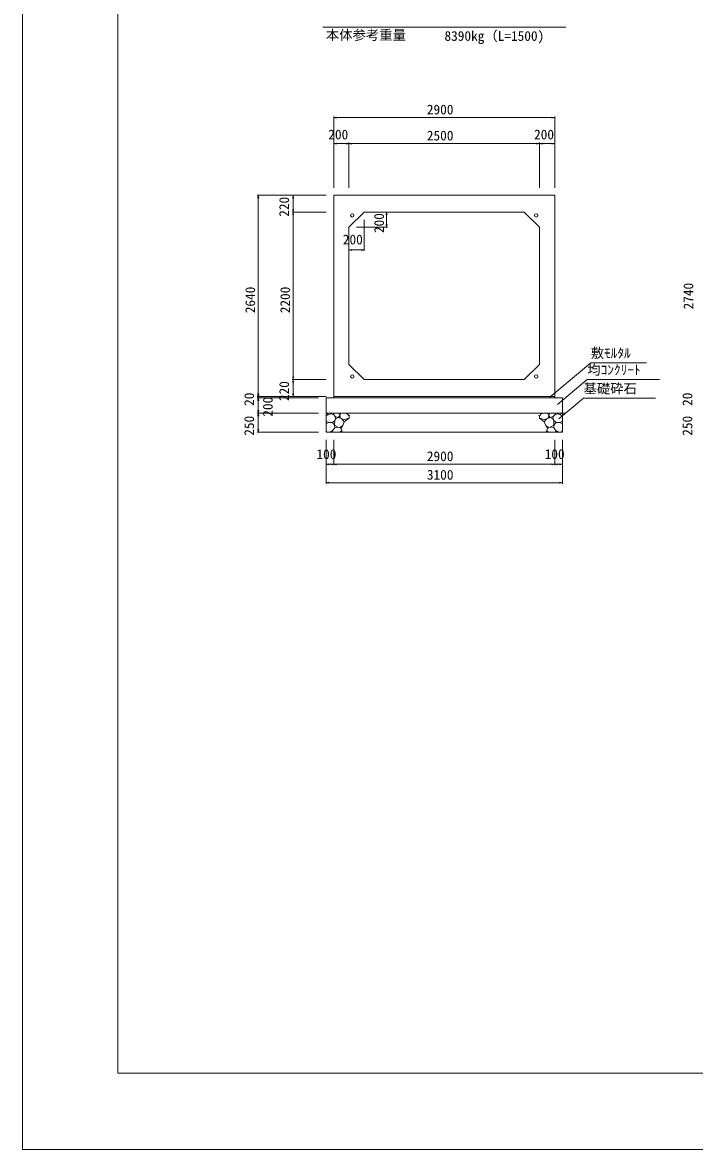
# Model space of a CAD drawing. Units: millimetres on the paper. Extents: x 0 to 841, y 0 to 594.
# Drawn here: x 0 to 176.3, y 0 to 295.9 of the extents above; entities that cross this region are included whole.
import ezdxf
from ezdxf.enums import TextEntityAlignment as Align

# ---------------------------------------------------------------- set-up
doc = ezdxf.new("R2010")
doc.units = ezdxf.units.MM
for name, color, linetype, lineweight in [('D-STR-DIM（寸法）', 7, 'Continuous', 18), ('D-STR-HTXT（旗揚げ）', 4, 'Continuous', 18), ('D-STR-STRn（構造物）', 5, 'Continuous', 18), ('D-STR（構造物外形線）', 1, 'Continuous', 18), ('D-TTL(外枠）', 2, 'Continuous', 18), ('DEFPOINTS_2', 8, 'Continuous', 18)]:
    doc.layers.add(name, color=color, linetype=linetype, lineweight=lineweight)
doc.layers.add('D-STR-TXT（文字）', color=7, linetype='Continuous')
doc.layers.add('D-TTL-FRAME（タイトル枠）', color=7, linetype='Continuous')
doc.styles.add('ＭＳ ゴシック', font='')
doc.styles.get('ＭＳ ゴシック').set_extended_font_data('MS Gothic')

msp = doc.modelspace()

# ---------------------------------------------------------------- linework, layer by layer
at = {"layer": 'D-STR-DIM（寸法）'}
for p, q in [((81.673, 252.54), (81.673, 271.215)), ((81.673, 270.965), (82.423, 271.09)), ((81.673, 270.965), (81.773, 270.965)), ((82.423, 270.84), (81.673, 270.965)), ((139.573, 270.965), (81.773, 270.965)), ((138.923, 271.09), (139.673, 270.965)), ((139.673, 270.965), (138.923, 270.84)), ((139.673, 270.965), (139.573, 270.965)), ((139.673, 252.54), (139.673, 271.215)), ((81.673, 252.54), (81.673, 264.382)), ((81.673, 264.132), (82.423, 264.257)), ((81.673, 264.132), (81.773, 264.132)), ((82.423, 264.007), (81.673, 264.132)), ((81.773, 264.132), (85.573, 264.132)), ((84.923, 264.257), (85.673, 264.132)), ((85.673, 264.132), (84.923, 264.007)), ((85.673, 264.132), (85.573, 264.132)), ((85.673, 252.54), (85.673, 264.382)), ((85.673, 252.54), (85.673, 264.382)), ((85.673, 264.132), (86.423, 264.257)), ((85.673, 264.132), (85.773, 264.132)), ((86.423, 264.007), (85.673, 264.132)), ((85.773, 264.132), (135.573, 264.132)), ((134.923, 264.257), (135.673, 264.132)), ((135.673, 264.132), (134.923, 264.007)), ((135.673, 264.132), (135.573, 264.132)), ((135.673, 252.54), (135.673, 264.382)), ((135.673, 252.54), (135.673, 264.382)), ((135.673, 264.132), (136.423, 264.257)), ((135.673, 264.132), (135.773, 264.132)), ((136.423, 264.007), (135.673, 264.132)), ((139.573, 264.132), (135.773, 264.132)), ((138.923, 264.257), (139.673, 264.132)), ((139.673, 264.132), (138.923, 264.007)), ((139.673, 264.132), (139.573, 264.132)), ((139.673, 252.54), (139.673, 264.382)), ((79.673, 250.54), (61.606, 250.54)), ((61.731, 249.79), (61.856, 250.54)), ((61.856, 250.54), (61.856, 250.44)), ((61.856, 250.54), (61.981, 249.79)), ((61.856, 250.44), (61.856, 197.84)), ((79.673, 250.54), (70.779, 250.54)), ((70.904, 249.79), (71.029, 250.54)), ((71.029, 250.54), (71.029, 250.44)), ((71.029, 250.54), (71.154, 249.79)), ((71.029, 250.44), (71.029, 246.24)), ((79.673, 246.14), (70.779, 246.14)), ((79.673, 246.14), (70.779, 246.14)), ((71.029, 246.14), (70.904, 246.89)), ((70.904, 245.39), (71.029, 246.14)), ((71.154, 246.89), (71.029, 246.14)), ((71.029, 246.14), (71.029, 246.24)), ((71.029, 246.14), (71.029, 246.04)), ((71.029, 246.14), (71.154, 245.39)), ((71.029, 202.24), (71.029, 246.04)), ((91.673, 246.14), (95.778, 246.14)), ((95.403, 245.39), (95.528, 246.14)), ((95.528, 246.14), (95.528, 246.04)), ((95.528, 246.14), (95.653, 245.39)), ((95.528, 242.24), (95.528, 246.04)), ((89.673, 244.14), (89.673, 235.942)), ((95.528, 242.14), (95.403, 242.89)), ((95.653, 242.89), (95.528, 242.14)), ((85.673, 240.14), (85.673, 235.942)), ((87.673, 242.14), (95.778, 242.14)), ((95.528, 242.14), (95.528, 242.24)), ((85.673, 236.192), (86.423, 236.317)), ((85.673, 236.192), (85.773, 236.192)), ((86.423, 236.067), (85.673, 236.192)), ((89.573, 236.192), (85.773, 236.192)), ((88.923, 236.317), (89.673, 236.192)), ((89.673, 236.192), (88.923, 236.067)), ((89.673, 236.192), (89.573, 236.192)), ((79.673, 202.14), (70.779, 202.14)), ((79.673, 202.14), (70.779, 202.14)), ((71.029, 202.14), (70.904, 202.89)), ((70.904, 201.39), (71.029, 202.14)), ((71.154, 202.89), (71.029, 202.14)), ((71.029, 202.14), (71.029, 202.24)), ((71.029, 202.14), (71.029, 202.04)), ((71.029, 202.14), (71.154, 201.39)), ((71.029, 197.84), (71.029, 202.04)), ((61.856, 197.74), (61.731, 198.49)), ((61.981, 198.49), (61.856, 197.74)), ((71.029, 197.74), (70.904, 198.49)), ((71.154, 198.49), (71.029, 197.74)), ((79.673, 197.74), (61.606, 197.74)), ((79.673, 197.74), (61.606, 197.74)), ((77.673, 197.34), (61.606, 197.34)), ((77.673, 197.34), (61.606, 197.34)), ((61.856, 197.34), (61.731, 198.09)), ((61.731, 196.99), (61.856, 197.74)), ((61.731, 196.59), (61.856, 197.34)), ((61.981, 198.09), (61.856, 197.34)), ((61.856, 197.74), (61.856, 197.84)), ((61.856, 197.74), (61.856, 197.64)), ((61.856, 197.74), (61.981, 196.99)), ((61.856, 197.64), (61.856, 197.44)), ((61.856, 197.34), (61.856, 197.44)), ((61.856, 197.34), (61.856, 197.24)), ((61.856, 197.34), (61.981, 196.59)), ((61.856, 197.24), (61.856, 193.44)), ((79.673, 197.74), (70.779, 197.74)), ((71.029, 197.74), (71.029, 197.84)), ((77.673, 193.34), (61.606, 193.34)), ((77.673, 193.34), (61.606, 193.34)), ((61.856, 193.34), (61.731, 194.09)), ((61.731, 192.59), (61.856, 193.34)), ((61.981, 194.09), (61.856, 193.34)), ((61.856, 193.34), (61.856, 193.44)), ((61.856, 193.34), (61.856, 193.24)), ((61.856, 193.34), (61.981, 192.59)), ((61.856, 193.24), (61.856, 188.44)), ((77.673, 188.34), (61.606, 188.34)), ((61.856, 188.34), (61.731, 189.09)), ((61.981, 189.09), (61.856, 188.34)), ((61.856, 188.34), (61.856, 188.44)), ((79.673, 186.34), (79.673, 174.813)), ((79.673, 186.34), (79.673, 179.677)), ((81.673, 186.34), (81.673, 179.677)), ((81.673, 186.34), (81.673, 179.677)), ((139.673, 186.34), (139.673, 179.677)), ((139.673, 186.34), (139.673, 179.677)), ((141.673, 186.34), (141.673, 179.677)), ((141.673, 186.34), (141.673, 174.813)), ((79.673, 179.927), (80.423, 180.052)), ((79.673, 179.927), (79.773, 179.927)), ((80.423, 179.802), (79.673, 179.927)), ((79.773, 179.927), (81.573, 179.927)), ((80.923, 180.052), (81.673, 179.927)), ((81.673, 179.927), (80.923, 179.802)), ((81.673, 179.927), (81.573, 179.927)), ((81.673, 179.927), (82.423, 180.052)), ((81.673, 179.927), (81.773, 179.927)), ((82.423, 179.802), (81.673, 179.927)), ((81.773, 179.927), (139.573, 179.927)), ((138.923, 180.052), (139.673, 179.927)), ((139.673, 179.927), (138.923, 179.802)), ((139.673, 179.927), (139.573, 179.927)), ((139.673, 179.927), (140.423, 180.052)), ((139.673, 179.927), (139.773, 179.927)), ((140.423, 179.802), (139.673, 179.927)), ((139.773, 179.927), (141.573, 179.927)), ((140.923, 180.052), (141.673, 179.927)), ((141.673, 179.927), (140.923, 179.802)), ((141.673, 179.927), (141.573, 179.927)), ((79.673, 175.063), (80.423, 175.188)), ((79.673, 175.063), (79.773, 175.063)), ((80.423, 174.938), (79.673, 175.063)), ((79.773, 175.063), (141.573, 175.063)), ((140.923, 175.188), (141.673, 175.063)), ((141.673, 175.063), (140.923, 174.938)), ((141.673, 175.063), (141.573, 175.063))]:
    msp.add_line(p, q, dxfattribs=at)
at = {"layer": 'D-STR-HTXT（旗揚げ）'}
for p, q in [((78.781, 294.668), (142.565, 294.668)), ((138.39, 197.552), (149.123, 206.57)), ((163.785, 206.57), (149.123, 206.57)), ((140.412, 195.617), (148.211, 202.17)), ((167.136, 202.17), (148.211, 202.17)), ((140.762, 191.822), (147.236, 197.261)), ((166.099, 197.261), (147.236, 197.261))]:
    msp.add_line(p, q, dxfattribs=at)
at = {"layer": 'D-STR-STRn（構造物）'}
for p, q in [((79.673, 197.34), (141.673, 197.34)), ((79.673, 197.34), (79.673, 188.34)), ((81.673, 197.74), (81.673, 197.34)), ((139.673, 197.74), (139.673, 197.34)), ((141.673, 197.34), (141.673, 188.34)), ((79.673, 193.34), (142.569, 193.34)), ((80.205, 192.945), (79.673, 192.632)), ((80.205, 192.945), (79.874, 193.34)), ((80.79, 193.134), (80.205, 192.945)), ((80.79, 193.134), (80.982, 193.34)), ((81.599, 193.004), (80.79, 193.134)), ((81.599, 193.004), (81.58, 193.34)), ((82.086, 192.472), (81.599, 193.004)), ((82.175, 191.852), (82.086, 192.472)), ((82.859, 192.206), (82.086, 192.472)), ((83.261, 192.622), (82.859, 192.206)), ((83.034, 193.34), (83.261, 192.622)), ((83.261, 192.622), (83.541, 193.34)), ((83.261, 192.622), (83.418, 192)), ((85.036, 193.34), (85.682, 192.62)), ((85.682, 192.62), (85.901, 192.729)), ((85.682, 192.62), (85.682, 192.029)), ((135.664, 192.62), (135.446, 192.729)), ((136.311, 193.34), (135.664, 192.62)), ((135.664, 192.62), (135.664, 192.029)), ((138.085, 192.622), (137.805, 193.34)), ((138.085, 192.622), (137.929, 192)), ((138.312, 193.34), (138.085, 192.622)), ((138.085, 192.622), (138.487, 192.206)), ((138.487, 192.206), (139.26, 192.472)), ((139.172, 191.852), (139.26, 192.472)), ((139.26, 192.472), (139.748, 193.004)), ((139.748, 193.004), (139.766, 193.34)), ((139.748, 193.004), (140.556, 193.134)), ((140.556, 193.134), (140.365, 193.34)), ((140.556, 193.134), (141.141, 192.945)), ((141.141, 192.945), (141.473, 193.34)), ((141.141, 192.945), (141.673, 192.632)), ((80.321, 190.931), (79.673, 191.204)), ((79.673, 190.563), (80.321, 190.931)), ((80.321, 190.931), (81.34, 190.914)), ((81.34, 190.914), (81.939, 191.38)), ((81.869, 190.18), (81.34, 190.914)), ((81.382, 188.806), (81.932, 189.504)), ((81.869, 190.18), (81.939, 191.38)), ((81.932, 189.504), (81.869, 190.18)), ((81.869, 190.18), (82.862, 189.642)), ((82.862, 189.642), (81.932, 189.504)), ((81.939, 191.38), (82.175, 191.852)), ((82.175, 191.852), (82.859, 192.206)), ((82.859, 192.206), (83.686, 191.9)), ((83.281, 189.611), (82.862, 189.642)), ((84.042, 190.087), (83.281, 189.611)), ((83.281, 189.611), (83.598, 189.286)), ((83.598, 189.286), (84.042, 190.087)), ((83.686, 191.9), (83.992, 191.61)), ((83.839, 191.755), (84.4, 191.701)), ((83.992, 191.61), (84.406, 191.059)), ((84.406, 191.059), (84.042, 190.087)), ((84.4, 191.701), (85.682, 192.029)), ((84.406, 191.059), (85.682, 192.029)), ((85.682, 192.029), (85.707, 192.023)), ((135.664, 192.029), (135.639, 192.023)), ((136.946, 191.701), (135.664, 192.029)), ((136.941, 191.059), (135.664, 192.029)), ((137.354, 191.61), (136.941, 191.059)), ((136.941, 191.059), (137.304, 190.087)), ((137.507, 191.755), (136.946, 191.701)), ((137.749, 189.286), (137.304, 190.087)), ((137.304, 190.087), (138.065, 189.611)), ((137.66, 191.9), (137.354, 191.61)), ((138.487, 192.206), (137.66, 191.9)), ((138.065, 189.611), (137.749, 189.286)), ((138.065, 189.611), (138.485, 189.642)), ((139.478, 190.18), (138.485, 189.642)), ((138.485, 189.642), (139.414, 189.504)), ((139.172, 191.852), (138.487, 192.206)), ((139.407, 191.38), (139.172, 191.852)), ((139.478, 190.18), (139.407, 191.38)), ((140.007, 190.914), (139.407, 191.38)), ((139.414, 189.504), (139.478, 190.18)), ((139.964, 188.806), (139.414, 189.504)), ((139.478, 190.18), (140.007, 190.914)), ((141.025, 190.931), (140.007, 190.914)), ((141.025, 190.931), (141.673, 191.204)), ((141.673, 190.563), (141.025, 190.931)), ((79.887, 188.34), (79.673, 188.785)), ((79.673, 188.34), (141.673, 188.34)), ((80.7, 188.432), (80.321, 188.34)), ((80.7, 188.432), (81.382, 188.806)), ((81.328, 188.456), (80.7, 188.432)), ((81.591, 188.34), (81.328, 188.456)), ((81.382, 188.806), (81.395, 188.458)), ((83.34, 188.34), (83.716, 188.717)), ((83.716, 188.717), (83.598, 189.286)), ((83.716, 188.717), (83.911, 188.536)), ((137.63, 188.717), (137.435, 188.536)), ((137.63, 188.717), (137.749, 189.286)), ((138.007, 188.34), (137.63, 188.717)), ((139.756, 188.34), (140.018, 188.456)), ((139.964, 188.806), (139.951, 188.458)), ((140.647, 188.432), (139.964, 188.806)), ((140.018, 188.456), (140.647, 188.432)), ((140.647, 188.432), (141.026, 188.34)), ((141.46, 188.34), (141.673, 188.785))]:
    msp.add_line(p, q, dxfattribs=at)
at = {"layer": 'D-STR（構造物外形線）'}
for p, q in [((81.673, 250.54), (139.673, 250.54)), ((81.673, 197.74), (81.673, 250.54)), ((139.673, 250.54), (139.673, 197.74)), ((85.673, 242.14), (89.673, 246.14)), ((89.673, 246.14), (131.673, 246.14)), ((131.673, 246.14), (135.673, 242.14)), ((85.673, 206.14), (85.673, 242.14)), ((135.673, 242.14), (135.673, 206.14)), ((89.673, 202.14), (85.673, 206.14)), ((135.673, 206.14), (131.673, 202.14)), ((131.673, 202.14), (89.673, 202.14)), ((139.673, 197.74), (81.673, 197.74))]:
    msp.add_line(p, q, dxfattribs=at)
for centre in [(86.542, 245.272), (134.805, 245.272), (86.542, 203.009), (134.805, 203.009)]:
    msp.add_circle(centre, 0.44, dxfattribs=at)
at = {"layer": 'D-TTL(外枠）'}
for p, q in [((25, 20), (25, 574)), ((820, 20), (25, 20))]:
    msp.add_line(p, q, dxfattribs=at)
at = {"layer": 'DEFPOINTS_2'}
for q in [(0, 594), (840, 0)]:
    msp.add_line((0, 0), q, dxfattribs=at)

# ---------------------------------------------------------------- texts
at = {"layer": 'D-STR-TXT（文字）', "style": 'ＭＳ ゴシック'}
for s, p in [('本体参考重量', (79.612, 290.601)), ('8390kg（L=1500)', (110.732, 290.338)), ('敷ﾓﾙﾀﾙ', (149.123, 207.07)), ('均ｺﾝｸﾘｰﾄ', (148.211, 202.67)), ('基礎砕石', (147.236, 197.761))]:
    msp.add_text(s, height=2.566, dxfattribs=at).set_placement(p, align=Align.BOTTOM_LEFT)
at = {"layer": 'D-TTL-FRAME（タイトル枠）', "style": 'ＭＳ ゴシック'}
for s, p in [('2900', (106.107, 271.015)), ('200', (80.244, 264.457)), ('2500', (106.107, 264.182)), ('200', (134.244, 264.457)), ('200', (84.059, 236.887)), ('100', (77.129, 180.503)), ('100', (137.039, 180.544)), ('2900', (106.107, 179.977)), ('3100', (106.116, 175.113))]:
    msp.add_text(s, height=2.566, dxfattribs=at).set_placement(p, align=Align.BOTTOM_LEFT)
for s, p in [('220', (70.704, 244.912)), ('200', (95.62, 240.63)), ('2640', (61.806, 219.574)), ('2200', (70.979, 219.574)), ('2740', (176.806, 220.574)), ('220', (70.704, 196.512)), ('20', (61.531, 195.249)), ('20', (176.531, 195.249)), ('200', (66.418, 192.412)), ('250', (61.531, 187.412)), ('250', (176.531, 187.412))]:
    msp.add_text(s, height=2.566, rotation=90, dxfattribs=at).set_placement(p, align=Align.BOTTOM_LEFT)

doc.saveas('drawing.dxf')
